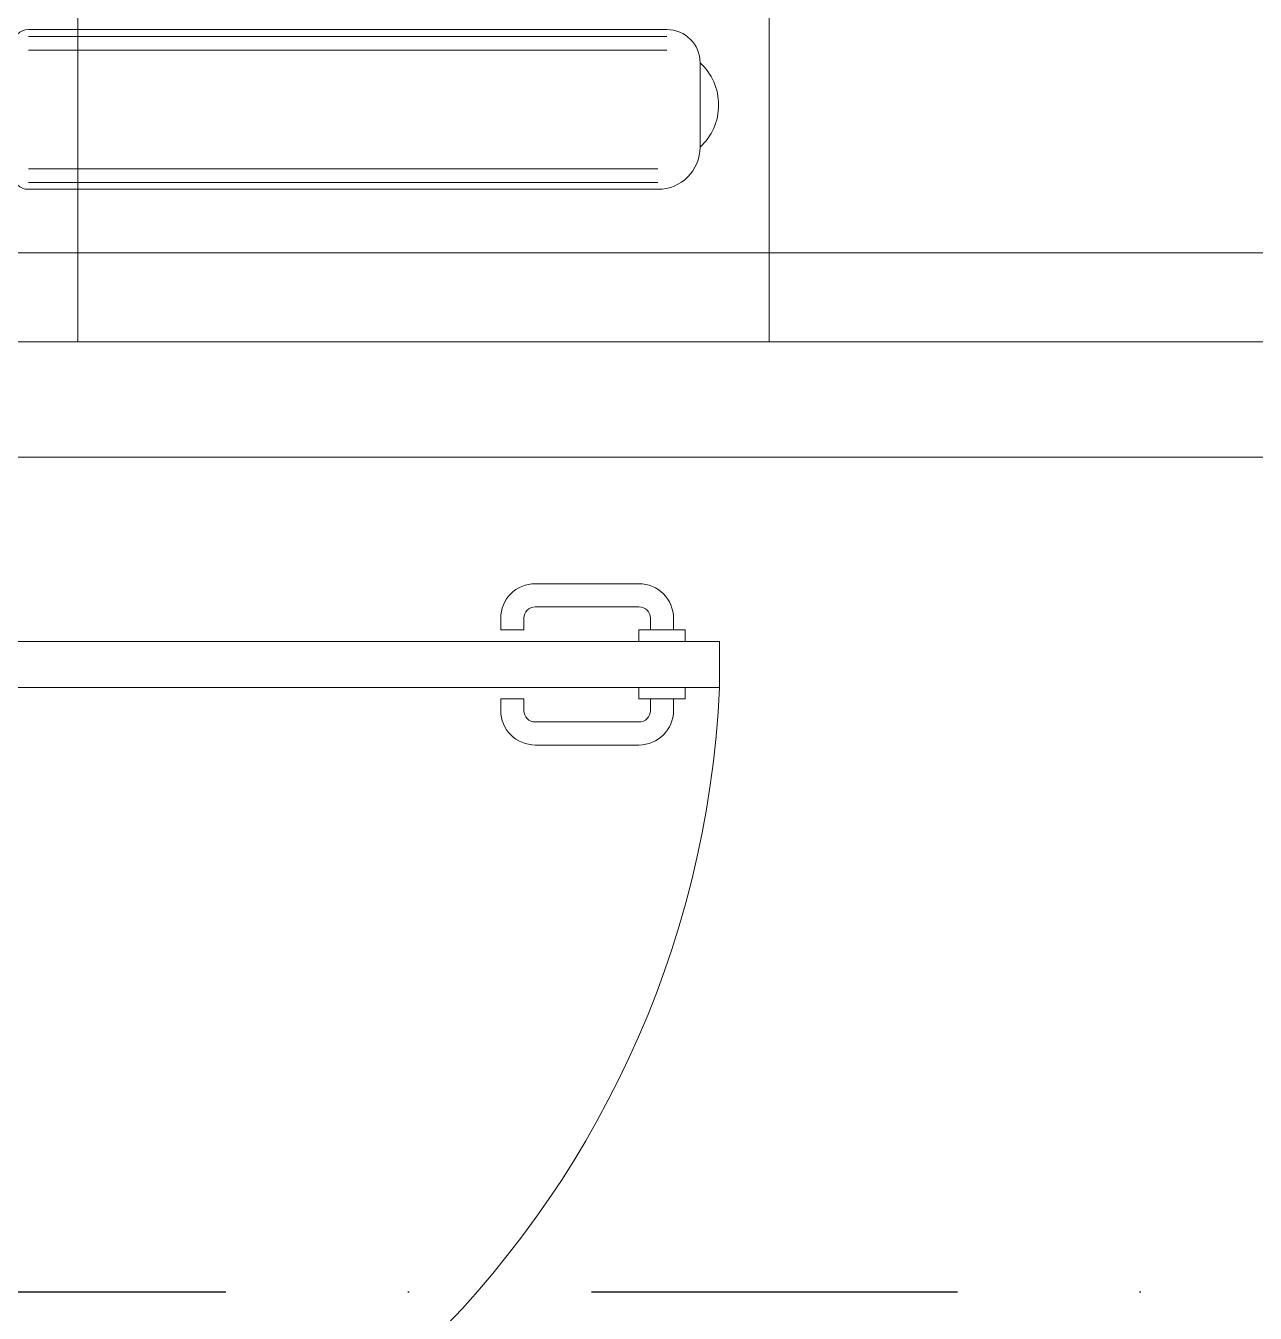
# Model space of a CAD drawing. Header units: inches. Extents: x -246178 to 57169, y -29325 to 19878.
# Drawn here: x 10755 to 11822, y -9321 to -8203 of the extents above; entities that cross this region are included whole.
import ezdxf

# ---------------------------------------------------------------- set-up
doc = ezdxf.new("R2010")
doc.units = ezdxf.units.IN
doc.header["$LTSCALE"] = 25
doc.header["$MEASUREMENT"] = 0
doc.linetypes.add('DASHDOT', pattern=[25.4, 12.7, -6.35, 0, -6.35])
doc.layers.get('0').update_dxf_attribs({"color": 8})
for name, color, linetype, lineweight in [('00-Ground Floor$0$Frame', 252, 'Continuous', 9), ('00-Ground Floor$0$LOADING', 253, 'Continuous', 5), ('00-Ground Floor$0$Walls', 251, 'Continuous', 5), ('00-Ground Floor$0$Wooden Joinery', 251, 'Continuous', 5), ('E-LITE-CLNG-CNDT', 6, 'DASHDOT', 35), ('F-ALRM-CLNG-CNDT', 51, 'DASHDOT', 25)]:
    doc.layers.add(name, color=color, linetype=linetype, lineweight=lineweight)

# ---------------------------------------------------------------- blocks, each defined once
blk = doc.blocks.new('00-Ground Floor$0$A$C72370EFE')
at = {"layer": '00-Ground Floor$0$Wooden Joinery'}
for p, q in [((-0.01, -0.03), (-0.01, -0.07)), ((0, -0.03), (-0.01, -0.03)), ((0.04, -0.03), (0.05, -0.03)), ((0.05, -0.03), (0.05, -0.07)), ((-0.01, -0.04), (-0.02, -0.04)), ((0.05, -0.04), (0.06, -0.04)), ((-0.01, -0.06), (-0.02, -0.06)), ((0.05, -0.06), (0.06, -0.06)), ((-0.05, -0.07), (-0.05, -0.16)), ((-0.03, -0.07), (-0.03, -0.16)), ((0, -0.07), (-0.01, -0.07)), ((0.04, -0.07), (0.05, -0.07)), ((0.07, -0.07), (0.07, -0.16)), ((0.09, -0.07), (0.09, -0.16)), ((-0.01, -0.17), (-0.02, -0.17)), ((-0.01, -0.17), (-0.01, -0.19)), ((0.05, -0.17), (0.06, -0.17)), ((0.05, -0.17), (0.05, -0.19)), ((-0.01, -0.19), (-0.02, -0.19)), ((0.05, -0.19), (0.06, -0.19))]:
    blk.add_line(p, q, dxfattribs=at)
for centre, radius, start, end in [((-0.02, -0.07), 0.03, 90, 180), ((0.06, -0.07), 0.03, 0, 90), ((-0.02, -0.07), 0.01, 90, 180), ((0.06, -0.07), 0.01, 0, 90), ((-0.02, -0.16), 0.03, 180, 270), ((-0.02, -0.16), 0.01, 180, 270), ((0.06, -0.16), 0.01, 270, 0), ((0.06, -0.16), 0.03, 270, 0)]:
    blk.add_arc(centre, radius, start, end, dxfattribs=at)
blk = doc.blocks.new('00-Ground Floor$0$A$C5DAD61B4')
at = {"layer": '00-Ground Floor$0$Wooden Joinery'}
for points in [[(80, 959.1), (80, 969.1), (10, 979.1), (10, 959.1)], [(940, 959.1), (940, 969.1), (1010, 979.1), (1010, 959.1)], [(70, 859.1), (70, 849.1), (0, 839.1), (0, 859.1)], [(120, 859.1), (120, 0), (80, 0), (80, 859.1)], [(950, 859.1), (950, 849.1), (1020, 839.1), (1020, 859.1)]]:
    blk.add_lwpolyline(points, close=True, dxfattribs=at)
for points in [[(45, 859.1), (45, 959.1), (20, 959.1), (20, 859.1), (45, 859.1)], [(45, 859.1), (80, 859.1), (80, 899.1), (90, 899.1), (90, 959.1), (45, 959.1), (45, 859.1)], [(975, 859.1), (940, 859.1), (940, 899.1), (930, 899.1), (930, 959.1), (975, 959.1), (975, 859.1)], [(975, 859.1), (975, 959.1), (1000, 959.1), (1000, 859.1), (975, 859.1)]]:
    blk.add_lwpolyline(points, dxfattribs=at)
blk.add_arc((80, 859.1), 860, 272.666, 0, dxfattribs=at)
at = {"layer": '00-Ground Floor$0$Wooden Joinery', "xscale": 999.9999999998854, "yscale": 999.9999999998854, "zscale": 999.9999999998854, "rotation": 180}
blk.add_blockref('00-Ground Floor$0$A$C72370EFE', (120, 0), dxfattribs=at)
blk = doc.blocks.new('00-Ground Floor$0$GF21008-P')
at = {"layer": '00-Ground Floor$0$LOADING'}
for p, q in [((0.6711, -0.7712), (0.6711, -0.217)), ((0.677, -0.7712), (0.677, -0.217)), ((0.6888, -0.7712), (0.6888, -0.217)), ((0.792, -0.7634), (0.792, -0.217)), ((0.8038, -0.7634), (0.8038, -0.217)), ((0.8097, -0.7634), (0.8097, -0.217)), ((0.6998, -0.8), (0.7731, -0.8))]:
    blk.add_line(p, q, dxfattribs=at)
for centre, radius, start, end in [((0.6843, -0.217), 0.0133, 90, 180), ((0.7964, -0.217), 0.0133, 0, 90), ((0.7731, -0.7634), 0.0366, 270, 0), ((0.6998, -0.7712), 0.0288, 180, 270), ((0.7365, -0.7662), 0.0499, 222.6462, 317.3538)]:
    blk.add_arc(centre, radius, start, end, dxfattribs=at)
blk = doc.blocks.new('00-Ground Floor$0$A$C705A1EA9')
at = {"color": 254, "linetype": 'Continuous'}
for p, q in [((10800, -8477.4), (10800, -4747.4)), ((11400, -8477.4), (11400, -4747.4)), ((10497.9, -8400), (14097.9, -8400))]:
    blk.add_line(p, q, dxfattribs=at)
at = {"color": 254}
blk.add_line((14097.9, -8477.4, 0), (10497.9, -8477.4, 0), dxfattribs=at)
blk = doc.blocks.new('00-Ground Floor$0$A$Ce9e1c4c3')
at = {"layer": '00-Ground Floor$0$Frame'}
blk.add_blockref('00-Ground Floor$0$A$C705A1EA9', (-100000, 0), dxfattribs=at)
blk = doc.blocks.new('00-Ground Floor')
at = {"layer": '00-Ground Floor$0$Walls'}
for p, q in [((10497.9, -8477.4, 0), (14097.9, -8477.4, 0)), ((10497.9, -8577.4, 0), (14097.9, -8577.4, 0))]:
    blk.add_line(p, q, dxfattribs=at)
at = {"color": 254}
blk.add_blockref('00-Ground Floor$0$A$Ce9e1c4c3', (100000, 0), dxfattribs=at)
at = {"layer": '00-Ground Floor$0$LOADING', "xscale": -1000, "yscale": 1000, "zscale": 1000, "rotation": 90.00000000000017}
blk.add_blockref('00-Ground Floor$0$GF21008-P', (10540, -7535.3), dxfattribs=at)
at = {"layer": '00-Ground Floor$0$Wooden Joinery', "xscale": -1, "rotation": 90}
blk.add_blockref('00-Ground Floor$0$A$C5DAD61B4', (11357, -8657.4, 0), dxfattribs=at)

msp = doc.modelspace()

# ---------------------------------------------------------------- linework, layer by layer
at = {"layer": 'F-ALRM-CLNG-CNDT'}
msp.add_lwpolyline([(9900.7, -7112.8), (9900.7, -9227.2, 0.414214), (9975.7, -9302.2), (12090.6, -9302.2)], format="xyb", dxfattribs=at)

# ---------------------------------------------------------------- block references
at = {"layer": 'E-LITE-CLNG-CNDT'}
msp.add_blockref('00-Ground Floor', (0, 0), dxfattribs=at)

doc.saveas('drawing.dxf')
